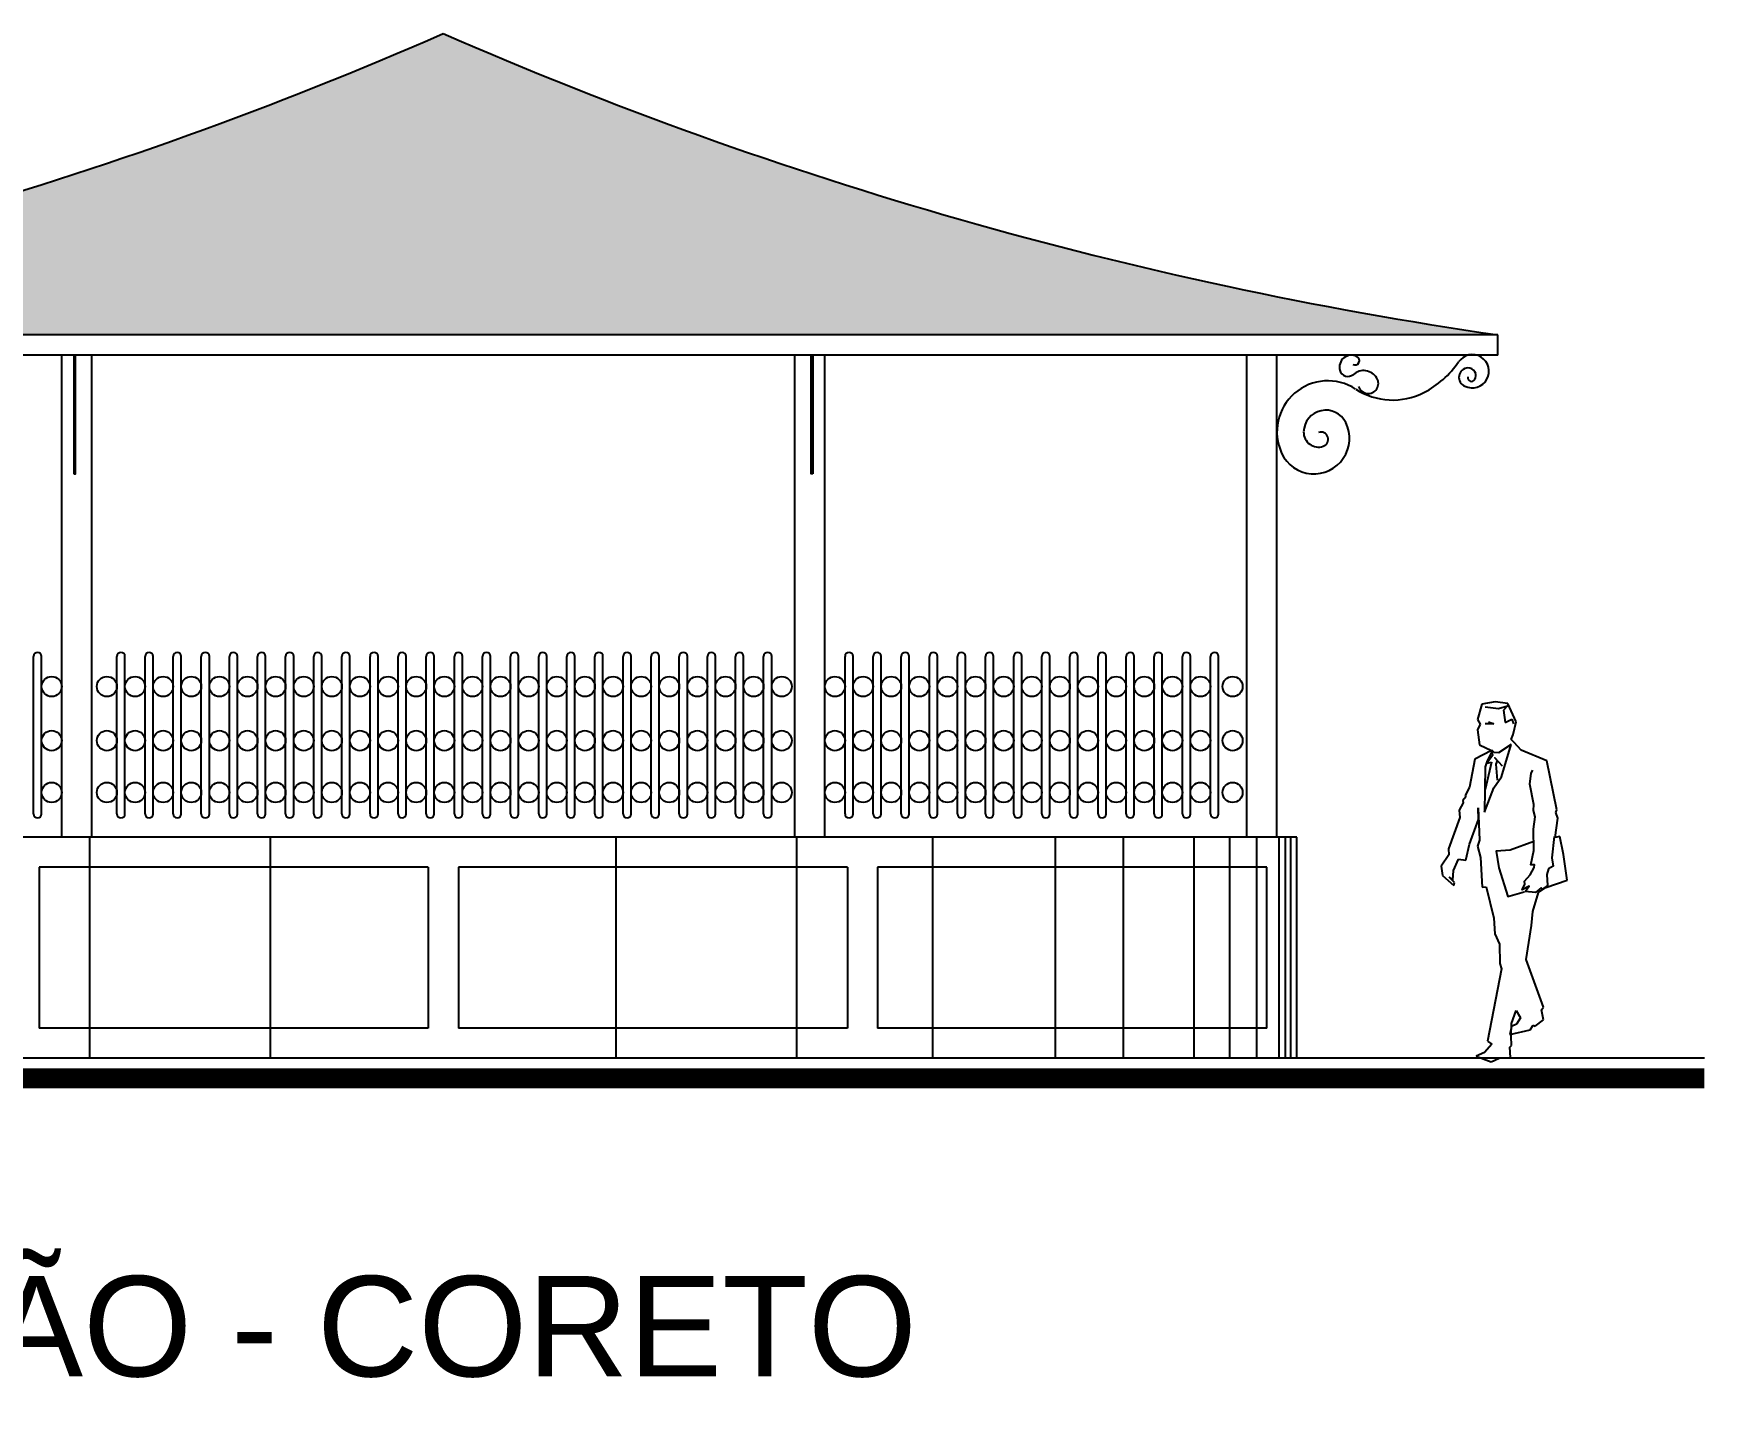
# Model space of a CAD drawing. Header units: millimetres. Extents: x 71 to 407, y 12 to 405.
# Drawn here: x 222.63 to 231, y 385.16 to 392 of the extents above; entities that cross this region are included whole.
import ezdxf

# ---------------------------------------------------------------- set-up
doc = ezdxf.new("R2010")
doc.units = ezdxf.units.MM
doc.header["$LTSCALE"] = 0.25
for name, color, linetype in [('COTAS', 240, 'Continuous'), ('EXTERN-I', 251, 'Continuous'), ('PAREDE', 5, 'Continuous'), ('VEGETACAO', 84, 'Continuous')]:
    doc.layers.add(name, color=color, linetype=linetype)
doc.styles.add('ARIAL', font='arial.ttf')

# ---------------------------------------------------------------- blocks, each defined once
blk = doc.blocks.new('Bifman10')
for p, q in [((-0.0618, 1.7616), (-0.0832, 1.6862)), ((0.0039, 1.7733), (-0.0618, 1.7616)), ((0.0676, 1.7647), (0.0039, 1.7733)), ((0.1088, 1.674), (0.0676, 1.7647)), ((-0.0832, 1.6862), (-0.0694, 1.6633)), ((-0.0459, 1.7492), (0.0209, 1.7403)), ((-0.0285, 1.6749), (-0.0027, 1.6647)), ((0.0209, 1.7403), (0.0654, 1.7537)), ((0.0654, 1.7537), (0.0454, 1.7315)), ((0.0454, 1.7315), (0.0543, 1.6713)), ((0.0543, 1.6713), (0.0877, 1.687)), ((0.0877, 1.687), (0.0967, 1.6647)), ((0.094, 1.6114), (0.1088, 1.674)), ((-0.0694, 1.6633), (-0.0829, 1.6342)), ((-0.0829, 1.6342), (-0.0736, 1.5589)), ((-0.0027, 1.6647), (-0.0453, 1.6637)), ((0.0838, 1.586), (0.094, 1.6114)), ((-0.0141, 1.5312), (-0.096, 1.4877)), ((-0.0736, 1.5589), (-0.0141, 1.5312)), ((-0.0119, 1.5267), (-0.0352, 1.4798)), ((-0.0008, 1.5222), (-0.0117, 1.5332)), ((-0.0117, 1.5332), (-0.0089, 1.5063)), ((0.0218, 1.5205), (-0.0008, 1.5222)), ((0.084, 1.5621), (0.0218, 1.5205)), ((0.0356, 1.4001), (0.084, 1.5621)), ((0.0999, 1.571), (0.0838, 1.586)), ((0.134, 1.5334), (0.0999, 1.571)), ((0.2612, 1.4793), (0.134, 1.5334)), ((-0.096, 1.4877), (-0.1231, 1.3489)), ((-0.0458, 1.4508), (-0.0478, 1.2239)), ((-0.0352, 1.4798), (-0.0458, 1.4508)), ((-0.0143, 1.4739), (-0.0453, 1.3369)), ((-0.0089, 1.5063), (-0.0364, 1.4677)), ((-0.0364, 1.4677), (-0.0143, 1.4739)), ((0.3123, 1.2358), (0.2612, 1.4793)), ((-0.1231, 1.3489), (-0.1447, 1.308)), ((-0.0478, 1.2239), (-0.002, 1.3453)), ((-0.002, 1.3453), (0.0356, 1.4001)), ((-0.1541, 1.2715), (-0.175, 1.2351)), ((-0.1409, 1.3011), (-0.1566, 1.2823)), ((-0.1566, 1.2823), (-0.1541, 1.2715)), ((-0.1447, 1.308), (-0.1409, 1.3011)), ((-0.172, 1.1981), (-0.2282, 1.0427)), ((-0.175, 1.2351), (-0.172, 1.1981)), ((-0.1227, 1.0653), (-0.0788, 1.1881)), ((-0.0788, 1.1881), (-0.0802, 1.2464)), ((-0.0802, 1.2464), (-0.0733, 1.0855)), ((0.3026, 1.0988), (0.3159, 1.1952)), ((0.3065, 1.2225), (0.3123, 1.2358)), ((0.3159, 1.1952), (0.3065, 1.2225)), ((0.3259, 1.104), (0.3026, 1.0988)), ((0.3448, 1.0139), (0.3259, 1.104)), ((-0.2261, 1.0116), (-0.2637, 0.9555)), ((-0.2282, 1.0427), (-0.2261, 1.0116)), ((-0.1407, 0.9853), (-0.1227, 1.0653)), ((-0.0733, 1.0855), (-0.0839, 1.0552)), ((-0.0839, 1.0552), (-0.0684, 0.9986)), ((0.3634, 0.8856), (0.3448, 1.0139)), ((-0.2637, 0.9555), (-0.2575, 0.9086)), ((-0.2062, 0.8862), (-0.2034, 0.9349)), ((-0.2034, 0.9349), (-0.1776, 0.9912)), ((-0.1776, 0.9912), (-0.1407, 0.9853)), ((-0.0684, 0.9986), (-0.0597, 0.8511)), ((-0.2575, 0.9086), (-0.201, 0.8599)), ((-0.1985, 0.8746), (-0.2249, 0.9005)), ((-0.2249, 0.9005), (-0.2062, 0.8862)), ((-0.201, 0.8599), (-0.1985, 0.8746)), ((-0.0597, 0.8511), (-0.0397, 0.8521)), ((-0.0397, 0.8521), (-0.0025, 0.6965)), ((0.2203, 0.8253), (0.2573, 0.8489)), ((0.2573, 0.8489), (0.3634, 0.8856)), ((0.1919, 0.7295), (0.2203, 0.8253)), ((-0.0025, 0.6965), (0.0034, 0.6195)), ((0.1849, 0.6605), (0.1919, 0.7295)), ((0.0034, 0.6195), (0.0259, 0.5667)), ((0.1589, 0.4909), (0.1849, 0.6605)), ((0.0259, 0.5667), (0.0279, 0.472)), ((0.036, 0.4441), (-0.0343, 0.0853)), ((0.0279, 0.472), (0.036, 0.4441)), ((0.2445, 0.2534), (0.1589, 0.4909)), ((0.2358, 0.2408), (0.2445, 0.2534)), ((0.0837, 0.1102), (0.0854, 0.1718)), ((0.0854, 0.1718), (0.109, 0.2366)), ((0.1105, 0.1684), (0.0858, 0.1583)), ((0.109, 0.2366), (0.131, 0.2005)), ((0.131, 0.2005), (0.1105, 0.1684)), ((0.204, 0.1591), (0.2455, 0.1902)), ((0.2455, 0.1902), (0.2358, 0.2408)), ((-0.0343, 0.0853), (-0.0126, 0.0699)), ((0.0858, 0.1583), (0.0779, 0.1172)), ((0.0779, 0.1172), (0.1789, 0.1405)), ((0.0862, 0.0634), (0.0837, 0.1102)), ((0.1789, 0.1405), (0.194, 0.1635)), ((0.194, 0.1635), (0.204, 0.1591)), ((-0.048, 0.0275), (-0.0892, 0.0095)), ((-0.0892, 0.0095), (-0.0153, -0.0185)), ((-0.0126, 0.0699), (-0.048, 0.0275)), ((0.0253, -0.0008), (0.0804, 0.0035)), ((0.0776, 0.0543), (0.0862, 0.0634)), ((0.0804, 0.0035), (0.0776, 0.0543)), ((-0.0153, -0.0185), (0.0253, -0.0008))]:
    blk.add_line(p, q)
for points in [[(0.0157, 1.3834), (0.0097, 1.4627), (0.0169, 1.4803), (0.0037, 1.4946), (0.0394, 1.4544)], [(0.2978, 1.1031), (0.2872, 0.9971), (0.2931, 0.9551), (0.2696, 0.9421), (0.262, 0.9147), (0.2647, 0.8593), (0.2395, 0.8407), (0.2341, 0.848), (0.2055, 0.8242), (0.1532, 0.83), (0.1733, 0.8559), (0.1389, 0.8387), (0.1528, 0.866), (0.1511, 0.8804), (0.1791, 0.9118), (0.198, 0.9498), (0.2005, 0.9615), (0.1829, 0.9631), (0.1974, 1.034), (0.1962, 1.1391), (0.203, 1.2006), (0.1957, 1.2334), (0.1968, 1.2632), (0.1778, 1.3644), (0.1846, 1.418), (0.1927, 1.4336)], [(0.1968, 1.0779), (0.0792, 1.0355), (0.0097, 1.0311), (0.0221, 0.948), (0.067, 0.8045), (0.1489, 0.8274)]]:
    blk.add_lwpolyline(points)

msp = doc.modelspace()

# ---------------------------------------------------------------- hatches: boundary and pattern name
at = {"layer": 'VEGETACAO'}
h = msp.add_hatch(dxfattribs=at)
h.set_pattern_fill('SPANTILE', color=12, scale=0.2, style=0, pattern_type=2)
h.set_pattern_definition([(0, (224.65395, 390.50245), (0, 0.2), [0.04, -0.16]), (0, (224.75395, 390.54245), (0, 0.2), [0.04, -0.16]), (0, (224.75395, 390.56245), (0, 0.2), [0.04, -0.16]), (90, (224.67395, 390.50245), (-0.2, 1e-17), [0.2]), (45, (224.67395, 390.50245), (0, 0.2), [0.0565685, -0.226274]), (45, (224.69395, 390.50245), (0, 0.2), [0.028284, -0.2545584]), (135, (224.67395, 390.50245), (-0.2, 0), [0.0565685, -0.226274]), (135, (224.85395, 390.50245), (-0.2, 0), [0.028284, -0.2545584]), (26.565, (224.71395, 390.52245), (0.2, 2e-10), [0.04472, -0.4024936]), (153.435, (224.63395, 390.52245), (-0.2, 2e-10), [0.04472, -0.4024936]), (26.565, (224.71395, 390.54245), (0.2, 2e-10), [0.04472, -0.4024936]), (153.435, (224.63395, 390.54245), (-0.2, 2e-10), [0.04472, -0.4024936])])
h.paths.add_polyline_path([(224.6739, 392.0025, -0.066863), (219.4239, 390.5025), (229.9239, 390.5025, -0.066863)])

# ---------------------------------------------------------------- linework, layer by layer
at = {"layer": 'PAREDE'}
for p, q in [((228.9239, 388.0025), (220.4239, 388.0025)), ((228.9239, 386.9025), (228.9239, 388.0025))]:
    msp.add_line(p, q, dxfattribs=at)
at = {"layer": 'PAREDE', "color": 141}
for p, q in [((222.9142, 386.9025), (222.9142, 388.0025)), ((223.8126, 386.9025), (223.8126, 388.0025)), ((225.5353, 386.9025), (225.5353, 388.0025)), ((226.4337, 386.9025), (226.4337, 388.0025)), ((227.1107, 386.9025), (227.1107, 388.0025)), ((227.7227, 386.9025), (227.7227, 388.0025)), ((228.0612, 386.9025), (228.0612, 388.0025)), ((228.4128, 386.9025), (228.4128, 388.0025)), ((228.5907, 386.9025), (228.5907, 388.0025)), ((228.725, 386.9025), (228.725, 388.0025)), ((228.8359, 386.9025), (228.8359, 388.0025)), ((228.868, 386.9025), (228.868, 388.0025)), ((228.8945, 386.9025), (228.8945, 388.0025))]:
    msp.add_line(p, q, dxfattribs=at)
at = {"layer": 'VEGETACAO', "color": 12}
for p, q in [((229.9239, 390.5025), (219.4239, 390.5025)), ((229.9239, 390.4025), (229.9239, 390.5025)), ((229.9239, 390.4025), (219.4239, 390.4025))]:
    msp.add_line(p, q, dxfattribs=at)
at = {"layer": 'VEGETACAO', "color": 1}
for p, q in [((222.7739, 388.0025), (222.7739, 390.4025)), ((222.9239, 388.0025), (222.9239, 390.4025)), ((226.4239, 388.0025), (226.4239, 390.4025)), ((226.5739, 388.0025), (226.5739, 390.4025)), ((228.6739, 388.0025), (228.6739, 390.4025)), ((228.8239, 388.0025), (228.8239, 390.4025))]:
    msp.add_line(p, q, dxfattribs=at)
at = {"layer": 'VEGETACAO', "color": 120}
for p, q in [((222.6339, 388.1183), (222.6339, 388.9025)), ((222.6739, 388.1183), (222.6739, 388.9025)), ((223.0489, 388.1183), (223.0489, 388.9025)), ((223.0889, 388.1183), (223.0889, 388.9025)), ((223.1889, 388.1183), (223.1889, 388.9025)), ((223.2289, 388.1183), (223.2289, 388.9025)), ((223.3289, 388.1183), (223.3289, 388.9025)), ((223.3689, 388.1183), (223.3689, 388.9025)), ((223.4689, 388.1183), (223.4689, 388.9025)), ((223.5089, 388.1183), (223.5089, 388.9025)), ((223.6089, 388.1183), (223.6089, 388.9025)), ((223.6489, 388.1183), (223.6489, 388.9025)), ((223.7489, 388.1183), (223.7489, 388.9025)), ((223.7889, 388.1183), (223.7889, 388.9025)), ((223.8889, 388.1183), (223.8889, 388.9025)), ((223.9289, 388.1183), (223.9289, 388.9025)), ((224.0289, 388.1183), (224.0289, 388.9025)), ((224.0689, 388.1183), (224.0689, 388.9025)), ((224.1689, 388.1183), (224.1689, 388.9025)), ((224.2089, 388.1183), (224.2089, 388.9025)), ((224.3089, 388.1183), (224.3089, 388.9025)), ((224.3489, 388.1183), (224.3489, 388.9025)), ((224.4489, 388.1183), (224.4489, 388.9025)), ((224.4889, 388.1183), (224.4889, 388.9025)), ((224.5889, 388.1183), (224.5889, 388.9025)), ((224.6289, 388.1183), (224.6289, 388.9025)), ((224.7289, 388.1183), (224.7289, 388.9025)), ((224.7689, 388.1183), (224.7689, 388.9025)), ((224.8689, 388.1183), (224.8689, 388.9025)), ((224.9089, 388.1183), (224.9089, 388.9025)), ((225.0089, 388.1183), (225.0089, 388.9025)), ((225.0489, 388.1183), (225.0489, 388.9025)), ((225.1489, 388.1183), (225.1489, 388.9025)), ((225.1889, 388.1183), (225.1889, 388.9025)), ((225.2889, 388.1183), (225.2889, 388.9025)), ((225.3289, 388.1183), (225.3289, 388.9025)), ((225.4289, 388.1183), (225.4289, 388.9025)), ((225.4689, 388.1183), (225.4689, 388.9025)), ((225.5689, 388.1183), (225.5689, 388.9025)), ((225.6089, 388.1183), (225.6089, 388.9025)), ((225.7089, 388.1183), (225.7089, 388.9025)), ((225.7489, 388.1183), (225.7489, 388.9025)), ((225.8489, 388.1183), (225.8489, 388.9025)), ((225.8889, 388.1183), (225.8889, 388.9025)), ((225.9889, 388.1183), (225.9889, 388.9025)), ((226.0289, 388.1183), (226.0289, 388.9025)), ((226.1289, 388.1183), (226.1289, 388.9025)), ((226.1689, 388.1183), (226.1689, 388.9025)), ((226.2689, 388.1183), (226.2689, 388.9025)), ((226.3089, 388.1183), (226.3089, 388.9025)), ((226.6739, 388.1183), (226.6739, 388.9025)), ((226.7139, 388.1183), (226.7139, 388.9025)), ((226.8139, 388.1183), (226.8139, 388.9025)), ((226.8539, 388.1183), (226.8539, 388.9025)), ((226.9539, 388.1183), (226.9539, 388.9025)), ((226.9939, 388.1183), (226.9939, 388.9025)), ((227.0939, 388.1183), (227.0939, 388.9025)), ((227.1339, 388.1183), (227.1339, 388.9025)), ((227.2339, 388.1183), (227.2339, 388.9025)), ((227.2739, 388.1183), (227.2739, 388.9025)), ((227.3739, 388.1183), (227.3739, 388.9025)), ((227.4139, 388.1183), (227.4139, 388.9025)), ((227.5139, 388.1183), (227.5139, 388.9025)), ((227.5539, 388.1183), (227.5539, 388.9025)), ((227.6539, 388.1183), (227.6539, 388.9025)), ((227.6939, 388.1183), (227.6939, 388.9025)), ((227.7939, 388.1183), (227.7939, 388.9025)), ((227.8339, 388.1183), (227.8339, 388.9025)), ((227.9339, 388.1183), (227.9339, 388.9025)), ((227.9739, 388.1183), (227.9739, 388.9025)), ((228.0739, 388.1183), (228.0739, 388.9025)), ((228.1139, 388.1183), (228.1139, 388.9025)), ((228.2139, 388.1183), (228.2139, 388.9025)), ((228.2539, 388.1183), (228.2539, 388.9025)), ((228.3539, 388.1183), (228.3539, 388.9025)), ((228.3939, 388.1183), (228.3939, 388.9025)), ((228.4939, 388.1183), (228.4939, 388.9025)), ((228.5339, 388.1183), (228.5339, 388.9025))]:
    msp.add_line(p, q, dxfattribs=at)
at = {"layer": 'VEGETACAO', "color": 183}
for p, q in [((224.5989, 387.8525), (222.6614, 387.8525)), ((222.6614, 387.8525), (222.6614, 387.0525)), ((224.5989, 387.8525), (224.5989, 387.0525)), ((224.7489, 387.8525), (224.7489, 387.0525)), ((226.6864, 387.8525), (224.7489, 387.8525)), ((226.6864, 387.8525), (226.6864, 387.0525)), ((228.7739, 387.8525), (226.8364, 387.8525)), ((226.8364, 387.8525), (226.8364, 387.0525)), ((228.7739, 387.0525), (228.7739, 387.8525)), ((224.5989, 387.0525), (222.6614, 387.0525)), ((226.6864, 387.0525), (224.7489, 387.0525)), ((228.7739, 387.0525), (226.8364, 387.0525))]:
    msp.add_line(p, q, dxfattribs=at)
at = {"layer": 'VEGETACAO'}
msp.add_line((230.9526, 386.9025), (216.2849, 386.9025), dxfattribs=at)
for points in [[(222.8348, 389.811), (222.8418, 389.811), (222.8418, 390.4025), (222.8348, 390.4025)], [(226.5131, 389.811), (226.506, 389.811), (226.506, 390.4025), (226.5131, 390.4025)]]:
    msp.add_lwpolyline(points, close=True, dxfattribs=at)
at = {"layer": 'VEGETACAO', "const_width": 0.1}
msp.add_lwpolyline([(230.9526, 386.8025), (216.2849, 386.8025)], dxfattribs=at)
at = {"layer": 'VEGETACAO', "color": 120}
for centre in [(222.7239, 388.7525), (222.9989, 388.7525), (223.1389, 388.7525), (223.2789, 388.7525), (223.4189, 388.7525), (223.5589, 388.7525), (223.6989, 388.7525), (223.8389, 388.7525), (223.9789, 388.7525), (224.1189, 388.7525), (224.2589, 388.7525), (224.3989, 388.7525), (224.5389, 388.7525), (224.6789, 388.7525), (224.8189, 388.7525), (224.9589, 388.7525), (225.0989, 388.7525), (225.2389, 388.7525), (225.3789, 388.7525), (225.5189, 388.7525), (225.6589, 388.7525), (225.7989, 388.7525), (225.9389, 388.7525), (226.0789, 388.7525), (226.2189, 388.7525), (226.3589, 388.7525), (226.6239, 388.7525), (226.7639, 388.7525), (226.9039, 388.7525), (227.0439, 388.7525), (227.1839, 388.7525), (227.3239, 388.7525), (227.4639, 388.7525), (227.6039, 388.7525), (227.7439, 388.7525), (227.8839, 388.7525), (228.0239, 388.7525), (228.1639, 388.7525), (228.3039, 388.7525), (228.4439, 388.7525), (228.6039, 388.7525), (222.7239, 388.4831), (222.9989, 388.4831), (223.1389, 388.4831), (223.2789, 388.4831), (223.4189, 388.4831), (223.5589, 388.4831), (223.6989, 388.4831), (223.8389, 388.4831), (223.9789, 388.4831), (224.1189, 388.4831), (224.2589, 388.4831), (224.3989, 388.4831), (224.5389, 388.4831), (224.6789, 388.4831), (224.8189, 388.4831), (224.9589, 388.4831), (225.0989, 388.4831), (225.2389, 388.4831), (225.3789, 388.4831), (225.5189, 388.4831), (225.6589, 388.4831), (225.7989, 388.4831), (225.9389, 388.4831), (226.0789, 388.4831), (226.2189, 388.4831), (226.3589, 388.4831), (226.6239, 388.4831), (226.7639, 388.4831), (226.9039, 388.4831), (227.0439, 388.4831), (227.1839, 388.4831), (227.3239, 388.4831), (227.4639, 388.4831), (227.6039, 388.4831), (227.7439, 388.4831), (227.8839, 388.4831), (228.0239, 388.4831), (228.1639, 388.4831), (228.3039, 388.4831), (228.4439, 388.4831), (228.6039, 388.4831), (222.7239, 388.2252), (222.9989, 388.2252), (223.1389, 388.2252), (223.2789, 388.2252), (223.4189, 388.2252), (223.5589, 388.2252), (223.6989, 388.2252), (223.8389, 388.2252), (223.9789, 388.2252), (224.1189, 388.2252), (224.2589, 388.2252), (224.3989, 388.2252), (224.5389, 388.2252), (224.6789, 388.2252), (224.8189, 388.2252), (224.9589, 388.2252), (225.0989, 388.2252), (225.2389, 388.2252), (225.3789, 388.2252), (225.5189, 388.2252), (225.6589, 388.2252), (225.7989, 388.2252), (225.9389, 388.2252), (226.0789, 388.2252), (226.2189, 388.2252), (226.3589, 388.2252), (226.6239, 388.2252), (226.7639, 388.2252), (226.9039, 388.2252), (227.0439, 388.2252), (227.1839, 388.2252), (227.3239, 388.2252), (227.4639, 388.2252), (227.6039, 388.2252), (227.7439, 388.2252), (227.8839, 388.2252), (228.0239, 388.2252), (228.1639, 388.2252), (228.3039, 388.2252), (228.4439, 388.2252), (228.6039, 388.2252)]:
    msp.add_circle(centre, 0.05, dxfattribs=at)
at = {"layer": 'VEGETACAO', "color": 12}
for centre, start, end in [((216.4656, 410.7943), 278.2948, 293.59599), ((232.8823, 410.7943), 246.40401, 261.7052)]:
    msp.add_arc(centre, 20.5063, start, end, dxfattribs=at)
at = {"layer": 'VEGETACAO'}
for centre, radius, start, end in [((229.195, 390.3423), 0.0593, 61.35382, 195.08635), ((229.7974, 390.3218), 0.0828, 243.61265, 145.75497), ((229.178, 390.3377), 0.0417, 195.08635, 310.72287), ((229.2128, 390.375), 0.0221, 242.47608, 61.35382), ((229.2559, 390.2472), 0.0777, 31.60251, 130.72287), ((229.3437, 390.6306), 0.4659, 297.12728, 325.75497), ((229.7776, 390.2914), 0.047, 92.74874, 248.75892), ((229.7772, 390.3001), 0.0382, 328.49, 92.74874), ((229.0785, 390.0202), 0.2538, 57.05406, 204.78019), ((229.4013, 390.5183), 0.3397, 237.05406, 297.12728), ((229.2792, 390.2615), 0.0504, 197.51046, 31.60251), ((229.7937, 390.29), 0.0188, 167.45958, 328.49), ((229.0088, 389.9881), 0.177, 204.78019, 26.24404), ((229.0682, 390.0173), 0.1108, 26.24404, 178.46839), ((229.0314, 390.0183), 0.0739, 178.46839, 288.90614), ((229.0435, 389.9828), 0.0364, 288.90614, 107.98199)]:
    msp.add_arc(centre, radius, start, end, dxfattribs=at)
at = {"layer": 'VEGETACAO', "color": 120}
for centre, start, end in [((222.6539, 388.9025), 0, 180), ((223.0689, 388.9025), 0, 180), ((223.2089, 388.9025), 0, 180), ((223.3489, 388.9025), 0, 180), ((223.4889, 388.9025), 0, 180), ((223.6289, 388.9025), 0, 180), ((223.7689, 388.9025), 0, 180), ((223.9089, 388.9025), 0, 180), ((224.0489, 388.9025), 0, 180), ((224.1889, 388.9025), 0, 180), ((224.3289, 388.9025), 0, 180), ((224.4689, 388.9025), 0, 180), ((224.6089, 388.9025), 0, 180), ((224.7489, 388.9025), 0, 180), ((224.8889, 388.9025), 0, 180), ((225.0289, 388.9025), 0, 180), ((225.1689, 388.9025), 0, 180), ((225.3089, 388.9025), 0, 180), ((225.4489, 388.9025), 0, 180), ((225.5889, 388.9025), 0, 180), ((225.7289, 388.9025), 0, 180), ((225.8689, 388.9025), 0, 180), ((226.0089, 388.9025), 0, 180), ((226.1489, 388.9025), 0, 180), ((226.2889, 388.9025), 0, 180), ((226.6939, 388.9025), 0, 180), ((226.8339, 388.9025), 0, 180), ((226.9739, 388.9025), 0, 180), ((227.1139, 388.9025), 0, 180), ((227.2539, 388.9025), 0, 180), ((227.3939, 388.9025), 0, 180), ((227.5339, 388.9025), 0, 180), ((227.6739, 388.9025), 0, 180), ((227.8139, 388.9025), 0, 180), ((227.9539, 388.9025), 0, 180), ((228.0939, 388.9025), 0, 180), ((228.2339, 388.9025), 0, 180), ((228.3739, 388.9025), 0, 180), ((228.5139, 388.9025), 0, 180), ((222.6539, 388.1183), 180, 0), ((223.0689, 388.1183), 180, 0), ((223.2089, 388.1183), 180, 0), ((223.3489, 388.1183), 180, 0), ((223.4889, 388.1183), 180, 0), ((223.6289, 388.1183), 180, 0), ((223.7689, 388.1183), 180, 0), ((223.9089, 388.1183), 180, 0), ((224.0489, 388.1183), 180, 0), ((224.1889, 388.1183), 180, 0), ((224.3289, 388.1183), 180, 0), ((224.4689, 388.1183), 180, 0), ((224.6089, 388.1183), 180, 0), ((224.7489, 388.1183), 180, 0), ((224.8889, 388.1183), 180, 0), ((225.0289, 388.1183), 180, 0), ((225.1689, 388.1183), 180, 0), ((225.3089, 388.1183), 180, 0), ((225.4489, 388.1183), 180, 0), ((225.5889, 388.1183), 180, 0), ((225.7289, 388.1183), 180, 0), ((225.8689, 388.1183), 180, 0), ((226.0089, 388.1183), 180, 0), ((226.1489, 388.1183), 180, 0), ((226.2889, 388.1183), 180, 0), ((226.6939, 388.1183), 180, 0), ((226.8339, 388.1183), 180, 0), ((226.9739, 388.1183), 180, 0), ((227.1139, 388.1183), 180, 0), ((227.2539, 388.1183), 180, 0), ((227.3939, 388.1183), 180, 0), ((227.5339, 388.1183), 180, 0), ((227.6739, 388.1183), 180, 0), ((227.8139, 388.1183), 180, 0), ((227.9539, 388.1183), 180, 0), ((228.0939, 388.1183), 180, 0), ((228.2339, 388.1183), 180, 0), ((228.3739, 388.1183), 180, 0), ((228.5139, 388.1183), 180, 0)]:
    msp.add_arc(centre, 0.02, start, end, dxfattribs=at)

# ---------------------------------------------------------------- block references
at = {"layer": 'EXTERN-I'}
msp.add_blockref('Bifman10', (229.9065, 386.9025), dxfattribs=at)

# ---------------------------------------------------------------- texts
at = {"layer": 'COTAS', "style": 'ARIAL'}
msp.add_text('ELEVAÇÃO - CORETO', height=0.5, dxfattribs=at).set_placement((219.6585, 385.3181))

doc.saveas('drawing.dxf')
